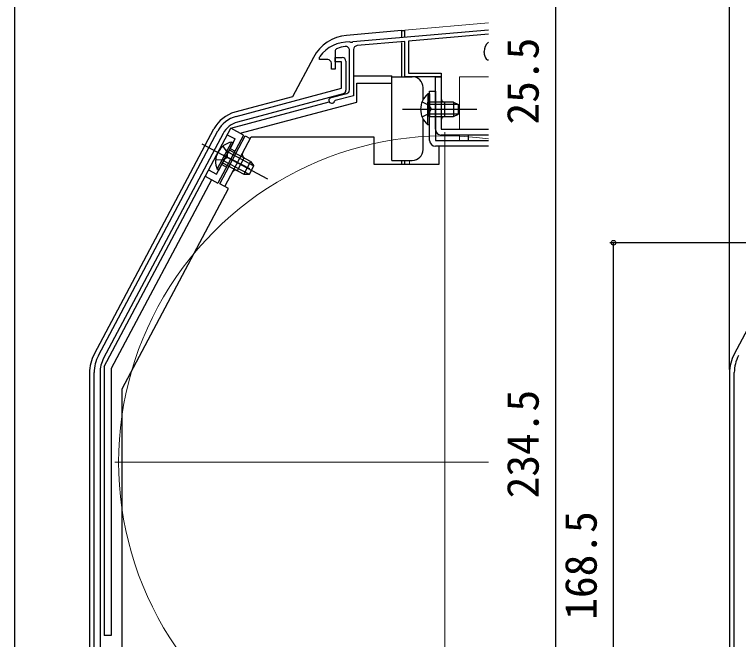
# Model space of a CAD drawing. Units: millimetres, scale not verified. Extents: x -525 to 525, y -782 to 778.
# Drawn here: x -525 to -325.3, y 394.8 to 567.2 of the extents above; entities that cross this region are included whole.
import ezdxf
from ezdxf.enums import TextEntityAlignment as Align

# ---------------------------------------------------------------- set-up
doc = ezdxf.new("R2010")
doc.units = ezdxf.units.MM
doc.header["$LTSCALE"] = 4
for name, color, linetype in [('0-2_YKK_11', 7, 'Continuous'), ('0-5_YKK_13', 4, 'Continuous'), ('0-7_YKK_D', 6, 'Continuous'), ('0-8_YKK_ZWAK', 7, 'Continuous')]:
    doc.layers.add(name, color=color, linetype=linetype)
doc.layers.add('0-4_YKK_12', color=2, linetype='Continuous', lineweight=18)
doc.styles.add('ＭＳ ゴシック', font='')
doc.styles.get('ＭＳ ゴシック').set_extended_font_data('MS Gothic')

msp = doc.modelspace()

# ---------------------------------------------------------------- linework, layer by layer
at = {"layer": '0-2_YKK_11'}
for p, q in [((-432.6, 546.367), (-432.6, 557.247)), ((-395.5, 556.7), (-395.5, 556.9)), ((-433.6, 554.297), (-433.6, 546.269)), ((-434.341, 545.303), (-463.473, 537.495)), ((-437.707, 544.232), (-433.341, 545.401)), ((-501.83, 473.099), (-468.879, 535.069)), ((-467.467, 534.318), (-500.417, 472.348)), ((-503, 346.897), (-503, 468.404)), ((-501.4, 468.404), (-501.4, 346.897)), ((-326.489, 346.897), (-326.489, 468.404))]:
    msp.add_line(p, q, dxfattribs=at)
for points in [[(-432.536, 559.597), (-432.365, 559.491), (-431.816, 559.536), (-431.644, 559.671), (-394.3, 562.938)], [(-394.3, 561.734), (-416.3, 559.809), (-416.3, 551), (-407.3, 551), (-407.3, 550), (-417.3, 550), (-417.3, 559.722), (-430.496, 558.567)], [(-431.5, 557.471), (-431.5, 544.756), (-436.532, 543.408), (-436.74, 543.211)], [(-463.887, 539.04), (-434.8, 546.836), (-434.8, 554.097), (-436.6, 554.097), (-436.6, 555.297), (-434.6, 555.297)], [(-438.6, 554.7), (-440.9, 554.7), (-440.9, 555.3), (-440.8, 555.6)], [(-436.6, 556.88), (-436.6, 552.1), (-437.6, 552.1), (-437.6, 553.7)], [(-394.3, 554.6), (-394.574, 554.6), (-394.809, 554.714)]]:
    msp.add_lwpolyline(points, dxfattribs=at)
for centre, radius, start, end in [((-432.8, 549.6), 10, 88.48821, 143.1301), ((-392, 556.9), 3.5, 131.07924, 180), ((-435.6, 556.88), 1, 111.03722, 180), ((-432.8, 549.6), 8.8, 96.71225, 111.03722), ((-433.7, 557.247), 1.1, 0, 96.71225), ((-430.4, 557.471), 1.1, 95, 180), ((-434.6, 554.297), 1, 359.99998, 89.99996), ((-392.3, 556.7), 3.2, 180, 218.36651), ((-438.6, 553.7), 1, 0, 90), ((-434.6, 546.269), 1, 285.00339, 359.99996), ((-433.6, 546.367), 1, 285, 0), ((-437.5, 543.459), 0.8, 105, 341.94427), ((-461.816, 531.313), 8, 105.00342, 152), ((-461.816, 531.313), 6.4, 105.00342, 152), ((-493, 468.404), 10, 152.00001, 180), ((-493, 468.404), 8.4, 152.00001, 180), ((-316.489, 468.404), 10, 152.00001, 180)]:
    msp.add_arc(centre, radius, start, end, dxfattribs=at)
at = {"layer": '0-4_YKK_12'}
for p, q in [((-417.3, 562.821), (-394.3, 564.834)), ((-417.3, 560.814), (-417.3, 562.821)), ((-416.1, 550), (-417.3, 550)), ((-402.3, 550), (-402.3, 535.502)), ((-402.3, 550), (-394.3, 550)), ((-406.3, 539), (-406.3, 543)), ((-406.3, 352.699), (-406.3, 534.699)), ((-402.3, 533.902), (-402.3, 532.398)), ((-417.3, 526.897), (-417.3, 525.897)), ((-416.1, 526.897), (-416.1, 525.897)), ((-497.3, 443.699), (-394.3, 443.699))]:
    msp.add_line(p, q, dxfattribs=at)
for centre, radius, start, end in [((-406.3, 544), 1, 180, 270), ((-406.3, 538), 1, 90, 180), ((-406.3, 443.699), 90, 82.33774, 277.66226)]:
    msp.add_arc(centre, radius, start, end, dxfattribs=at)
at = {"layer": '0-5_YKK_13'}
for p, q in [((-418.3, 562.7), (-433.396, 561.379)), ((-418.3, 562.7), (-418.3, 560.736)), ((-418.3, 562.7), (-417.3, 562.7)), ((-417.3, 560.824), (-417.3, 562.7)), ((-418.3, 559.431), (-418.3, 549.997)), ((-417.3, 549.997), (-417.3, 558.973)), ((-442.548, 555.322), (-448.323, 544.461)), ((-431.4, 550.2), (-420.9, 550.2)), ((-420.9, 548.2), (-420.9, 550.2)), ((-420.9, 549.997), (-415.3, 549.997)), ((-408.9, 550), (-407.3, 550)), ((-408.9, 535.5), (-408.9, 550)), ((-407.3, 550), (-407.3, 535.5)), ((-430.6, 542.999), (-430.6, 548.2)), ((-430.6, 548.2), (-420.9, 548.2)), ((-420.9, 526.897), (-420.9, 548.2)), ((-412.3, 543.691), (-412.3, 546.997)), ((-411.009, 545.25), (-411.009, 539)), ((-410.5, 545.25), (-411.009, 545.25)), ((-448.323, 544.461), (-464.19, 540.208)), ((-465.334, 535.761), (-438.18, 543.038)), ((-462.744, 534.384), (-430.6, 542.999)), ((-411.009, 536.75), (-411.009, 543)), ((-403.9, 543), (-410.5, 543)), ((-410.5, 536.75), (-410.5, 543)), ((-402.592, 542.346), (-410.5, 542.346)), ((-406.3, 539), (-406.3, 543)), ((-403.9, 543), (-403.9, 539)), ((-403.9, 543), (-402.5, 542.3)), ((-402.5, 539.7), (-402.5, 542.3)), ((-418, 541), (-397.5, 541)), ((-406.106, 540.995), (-413.294, 540.995)), ((-402.592, 539.654), (-410.5, 539.654)), ((-403.9, 539), (-402.5, 539.7)), ((-412.3, 529.897), (-412.3, 538.304)), ((-502.977, 473.559), (-469.994, 535.591)), ((-500.3, 470.071), (-465.364, 535.777)), ((-461.832, 533.899), (-465.364, 535.777)), ((-410.5, 536.75), (-411.009, 536.75)), ((-407.3, 535.5), (-394.3, 535.5)), ((-326.466, 473.559), (-293.483, 535.591)), ((-461.832, 533.899), (-468.874, 520.655)), ((-468.41, 520.465), (-461.368, 533.709)), ((-466.997, 519.714), (-459.722, 533.397)), ((-466.303, 534.011), (-464.095, 532.837)), ((-461.368, 533.709), (-459.955, 532.958)), ((-394.3, 533.9), (-407.3, 533.9)), ((-399.9, 533.9), (-399.9, 532.398)), ((-473.3, 531.502), (-455.199, 521.878)), ((-469.26, 523.125), (-464.095, 532.837)), ((-465.132, 531.972), (-468.066, 526.454)), ((-464.682, 531.733), (-465.132, 531.972)), ((-469.122, 524.467), (-466.188, 529.986)), ((-468.673, 524.228), (-465.739, 529.747)), ((-459.063, 525.456), (-466.046, 529.169)), ((-459.911, 526.648), (-465.739, 529.747)), ((-465.504, 530.188), (-464.179, 529.484)), ((-394.3, 530.797), (-408.9, 530.797)), ((-460.127, 524.555), (-467.356, 528.399)), ((-463.533, 524.101), (-461.655, 527.633)), ((-467.851, 525.773), (-466.527, 525.069)), ((-460.327, 523.08), (-467.309, 526.793)), ((-459.911, 526.648), (-461.789, 523.116)), ((-460.224, 523.077), (-459.004, 525.373)), ((-459.911, 526.648), (-459.004, 525.373)), ((-420.9, 526.897), (-415.3, 526.897)), ((-418.3, 526.897), (-418.3, 525.898)), ((-417.3, 525.898), (-417.3, 526.897)), ((-471.467, 524.298), (-469.26, 523.125)), ((-468.673, 524.228), (-469.122, 524.467)), ((-470.64, 521.593), (-498.299, 469.575)), ((-472.406, 522.532), (-468.874, 520.655)), ((-461.789, 523.116), (-460.224, 523.077)), ((-465.938, 519.151), (-468.41, 520.465)), ((-495.3, 463.928), (-465.938, 519.151)), ((-500.3, 470.071), (-500.3, 395.897)), ((-504.3, 468.254), (-504.3, 347)), ((-327.789, 468.254), (-327.789, 347))]:
    msp.add_line(p, q, dxfattribs=at)
for points in [[(-410.5, 532.397), (-410.5, 545.997), (-408.9, 545.997), (-408.9, 532.397), (-394.3, 532.397)], [(-410.5, 545.25), (-410.5, 539), (-403.9, 539)], [(-412.596, 543.075), (-410.689, 542.145), (-410.081, 541)], [(-412.596, 538.925), (-410.689, 539.855), (-410.081, 541)], [(-459.722, 533.397), (-425.9, 533.397), (-425.9, 525.897), (-407.9, 525.897), (-407.9, 530.797)], [(-464.682, 531.733), (-467.617, 526.215), (-461.789, 523.116)], [(-467.554, 530.797), (-466.307, 529.081), (-466.307, 527.784)], [(-469.502, 527.133), (-467.382, 527.059), (-466.307, 527.784)], [(-498.3, 469.573), (-498.3, 395.897), (-500.3, 395.897)], [(-490.8, 391.697), (-495.3, 391.697), (-495.3, 463.928)]]:
    msp.add_lwpolyline(points, dxfattribs=at)
for centre, radius, start, end in [((-432.394, 549.923), 11.5, 95, 152), ((-415.3, 546.997), 3, 0, 90), ((-407.469, 541), 5.531, 129.79413, 230.20587), ((-406.3, 544), 1, 180, 270), ((-461.783, 531.225), 9.3, 105.00343, 152), ((-406.3, 538), 1, 90, 180), ((-407.3, 535.5), 1.6, 180, 270), ((-464.001, 526.558), 5.531, 101.79413, 202.20587), ((-408.9, 532.397), 1.6, 180, 270), ((-415.3, 529.897), 3, 270, 0), ((-461.185, 528.515), 1, 152, 242), ((-464.002, 523.218), 1, 62, 152), ((-493, 468.254), 11.3, 152, 180), ((-316.489, 468.254), 11.3, 152, 180)]:
    msp.add_arc(centre, radius, start, end, dxfattribs=at)
at = {"layer": '0-7_YKK_D'}
for p, q in [((-327.789, 469.254), (-327.789, 616.7)), ((-375.789, 570.2), (-375.789, 335.7)), ((-157.295, 504.2), (-360.789, 504.2)), ((-359.789, 335.7), (-359.789, 504.2))]:
    msp.add_line(p, q, dxfattribs=at)
msp.add_lwpolyline([(-375.789, 595.7), (-375.789, 570.2), (-375.789, 535.695)], dxfattribs=at)
msp.add_circle((-359.789, 504.2), 0.637, dxfattribs=at)
at = {"layer": '0-8_YKK_ZWAK'}
msp.add_line((-525, 747.7), (-525, -782.3), dxfattribs=at)

# ---------------------------------------------------------------- texts
at = {"layer": '0-7_YKK_D', "style": 'ＭＳ ゴシック'}
for s, p in [('25.5', (-377.789, 536.809)), ('234.5', (-377.789, 433.723)), ('168.5', (-361.789, 400.245))]:
    msp.add_text(s, height=8.798, rotation=90, dxfattribs=at).set_placement(p, align=Align.BOTTOM_LEFT)

doc.saveas('drawing.dxf')
